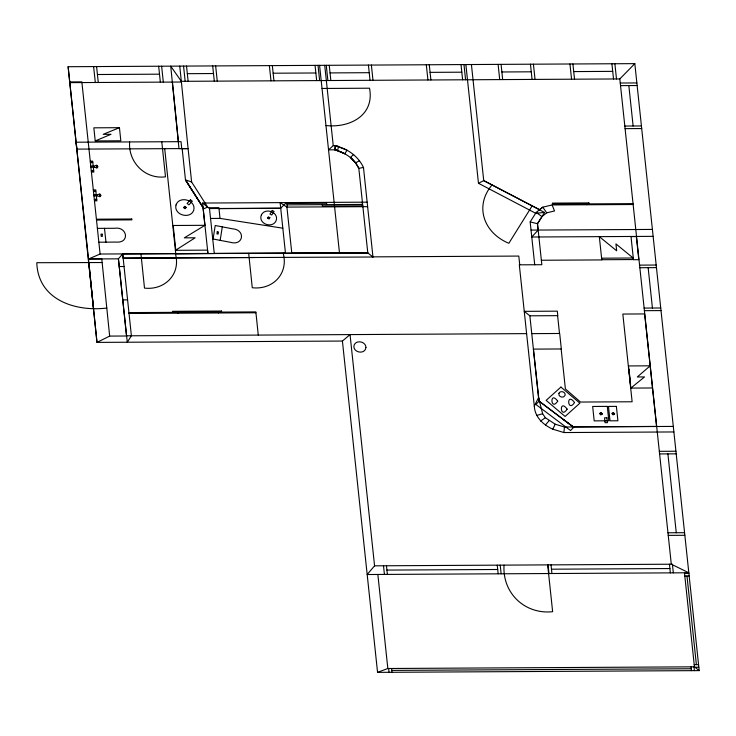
<?xml version="1.0" encoding="UTF-8"?>
<svg xmlns="http://www.w3.org/2000/svg" width="736" height="736" viewBox="0 0 736 736"><rect width="100%" height="100%" fill="white"/><g stroke="black" fill="none" stroke-linecap="round" stroke-linejoin="round"><path stroke-width="1.1" d="M291.778 252.982L367.788 252.88L358.818 168.332C354.366 158.58 344.963 152.619 334.926 149.804L335.092 145.654L338.45 146.381L337.695 150.402L334.926 149.804L335.561 145.645L338.339 146.703C349.214 149.785 358.634 157.136 363.474 167.458L372.968 257.011L123.142 258.06L122.71 253.902L367.788 252.88L372.968 257.011M673.882 431.949L563.905 432.547L564.438 427.009L555.238 424.212L545.367 417.708L542.634 413.752L538.55 397.67L529.865 315.808L524.244 311.346L557.318 311.162L557.796 315.661L529.865 315.808M220.165 240.359L213.09 238.998L215.225 225.492L232.429 228.804C245.898 229.604 243.607 246.302 230.304 242.273L220.165 240.359L222.3 226.854M465.879 64.547L478.474 183.292L483.727 180.614L539.626 209.659L542.791 207.166L552.101 204.948L554.539 210.965L546.719 212.824L542 216.568L537.482 223.716L541.834 264.712L519.312 264.831L534.299 406.079C534.842 417.174 543.251 424.874 552.773 429.171L555.238 424.212M534.299 406.079L538.55 397.67L539.396 401.442M344.862 153.723L347.024 150.172L335.561 145.645L333.242 145.664L328.541 149.84L335.726 149.804L344.862 153.732L334.926 149.804M492.025 184.957C473.901 206.503 484.113 233.091 508.843 243.294L529.561 210.045M529.561 210.045L532.11 205.951M534.713 264.748L530.168 221.913L535.652 213.247L544.585 212.483L537.482 223.716L538.044 230.055M374.569 565.828L367.181 574.522L688.822 572.774L671.296 564.208L619.822 78.945L634.818 63.636L699.2 670.616L377.559 672.364L342.415 341.053L350.042 334.595L374.569 565.828L672.41 564.208L673.33 572.856M545.505 424.902L549.139 420.624M538.154 230.046L531.769 237.01L653.136 236.348M286.433 202.593L280.701 208.168L209.493 208.555L202.584 203.053L207.938 253.552L207.506 250.139M363.474 167.458L358.818 168.332L355.525 162.849L350.492 157.366L353.666 154.468M630.835 388.093L644.534 376.933L637.293 376.97L650.192 365.82L628.48 365.939L630.835 388.093L652.538 387.973M540.564 421.066L545.367 417.708M175.49 250.314L195.132 237.792L184.331 237.848L204.948 225.317L203.007 207.488L185.472 179.897L182.151 148.589M359.472 160.779L355.525 162.849L350.548 157.375M126.61 336.002L109.655 336.094L96.986 342.396L68.117 66.718L634.818 63.636M68.117 66.718L88.513 258.989L100.105 254.03L207.929 253.442M95.229 140.935L111.007 134.292L103.196 134.329L119.444 127.687L120.833 140.788L95.229 140.935L93.84 127.825L119.444 127.687M377.559 672.364L387.835 668.5L694.444 666.834L699.2 670.616M536.682 415.454L542.634 413.752M98.854 242.208L116.141 242.08C130.198 243.294 127.254 226.256 114.678 228.28L97.391 228.372M187.321 73.683L213.486 73.536M273.148 73.214L315.864 72.984M330.032 72.91L369.224 72.689M430.072 72.358L461.812 72.192M501.878 71.972L531.254 71.815M573.721 71.585L612.711 71.364M97.428 74.52L159.51 74.18M69.736 81.935L81.843 81.871L100.105 254.03M191.627 181.994L185.472 179.888L203.9 208.73L207.672 207.101L191.627 181.994L188.085 148.562L178.986 148.571L170.724 66.157L181.341 81.328L619.822 78.945M69.81 82.634L181.415 82.027L179.731 66.111M620.255 83.03L636.861 82.938M620.531 85.624L637.137 85.532M322.037 88.467L369.527 88.21C374.808 115.488 349.545 128.174 325.965 125.534M624.818 126.049L641.424 125.957M625.094 128.644L641.7 128.552M188.085 148.562L76.857 149.123L76.13 142.204L181.028 141.671L181.755 148.589L188.085 148.562L181.341 81.328M90.261 161.156L92.672 161.138L93.205 166.161M90.381 162.297L92.791 162.316M90.795 166.17L94.199 166.152L96.609 165.186L97.971 166.704L96.913 168.02L94.291 167.081L90.887 167.1M91.301 170.982L93.711 170.964M91.42 172.086L93.831 172.077L93.297 167.09M93.306 189.906L95.717 189.897L96.25 194.911M93.426 191.047L95.846 191.038L93.435 191.084M93.84 194.92L97.244 194.902L99.664 193.936L101.016 195.463L99.958 196.779L97.345 195.84L93.941 195.859M94.355 199.732L96.766 199.723M94.466 200.836L96.876 200.827L96.352 195.84M202.584 203.053L367.154 202.161M286.874 203.458L326.6 203.246L326.747 204.626M287.022 204.847L361.965 204.433L362.112 205.822L322.396 206.034L322.248 204.654M633.052 203.642L586.73 203.89L586.822 204.755M552.11 204.948L633.144 204.507M286.911 207.092L291.806 253.202L285.476 253.23L280.112 202.63L286.911 207.092L367.632 206.66M218.978 208.647L280.71 208.306M210.542 218.454L220.018 218.399L282.817 228.197M541.935 216.568L536.176 212.41L542.791 207.166L546.719 212.824M172.859 225.492L204.948 225.317M531.042 230.092L652.4 229.43M631.019 236.606L636.346 236.578L638.793 259.688L633.466 259.716L631 236.477M175.398 250.314L207.58 250.139M214.25 253.405L285.458 253.018M123.16 258.226L254.766 257.508M372.959 256.864L518.806 256.073L519.736 264.831M88.513 258.989L118.422 258.833L122.71 253.902L131.394 335.782L127.273 342.231L118.422 258.833L126.528 336.002M601.606 258.189L633.291 258.014M601.763 259.725L633.448 259.56M541.356 260.25L601.79 259.918L599.316 236.642L616.676 250.829L615.94 243.91L633.3 258.134M119.241 266.533L124.044 266.515M639.575 265.126L656.181 265.034M639.851 267.72L656.457 267.628M122.783 299.902L127.586 299.874M644.129 308.08L660.735 307.988M129.021 313.462L255.944 312.772M644.405 310.675L661.011 310.583M126.592 335.809L526.608 333.629M531.751 333.638L559.682 333.482L561.329 348.965L533.398 349.122L539.074 401.157L573.114 426.871L656.567 426.411L644.635 313.932L622.831 314.051L632.132 401.773L580.52 402.049L565.386 388.921L561.154 348.974M342.415 341.053L96.986 342.396L88.458 258.86L101.761 258.824L109.655 336.094M564.438 427.009L673.293 426.411M659.327 451.334L675.933 451.242M659.603 453.928L676.209 453.836M667.966 532.79L684.572 532.698M668.242 535.385L684.848 535.293M386.924 570.087L497.702 569.489M551.466 569.195L669.898 568.551M684.535 573.418L688.887 573.39M684.811 576.012L689.163 575.994M694.214 664.672L698.565 664.645M698.841 667.248L694.49 667.267L684.471 572.792M391.819 670.386L691.251 668.757M141.367 257.977L175.803 257.839M102.148 262.531L36.8 262.706C37.996 299.874 75.265 311.852 106.794 308.062M367.788 252.88L339.471 252.844L319.58 65.348M530.168 221.913L537.482 223.716M552.773 429.171L563.905 432.547M544.585 212.483L483.727 180.614L471.417 64.52M478.474 183.292L535.652 213.247M573.353 426.963L563.049 419.308M185.472 179.888L203.053 207.488M686.982 576.003L696.385 664.663M694.011 666.834L694.416 670.643M691.049 666.853L691.454 670.662M628.838 85.578L633.126 126.003M648.149 267.674L652.427 308.034M667.902 453.882L676.264 532.744M669.438 564.218L670.358 572.866M614.873 63.738L616.492 78.964M611.91 63.756L613.52 78.982M629.022 369.628L630.577 384.321M572.912 63.968L574.522 79.194M569.949 63.986L571.559 79.212M533.416 64.188L535.026 79.405M557.621 315.762L559.498 333.491M530.454 64.198L532.064 79.424M501.069 64.363L502.679 79.58M498.106 64.372L499.716 79.598M551.006 564.862L551.926 573.51M548.044 564.88L548.964 573.528M547.667 564.88L552.635 611.708C524.796 614.634 502.21 593.069 504.04 565.119M463.974 64.566L465.584 79.782M461.012 64.575L462.622 79.801M500.213 565.138L501.124 573.795M497.251 565.156L498.162 573.804M429.272 64.75L430.882 79.976M426.31 64.768L427.92 79.994M371.376 65.062L372.996 80.288M368.414 65.081L370.033 80.307M362.232 202.188L362.701 206.678M386.464 565.763L387.384 574.411M383.502 565.772L384.422 574.43M329.231 65.292L330.841 80.518M391.616 668.481L392.021 672.29M326.26 65.311L327.879 80.537M324.723 65.32L333.242 145.664M388.654 668.5L389.059 672.308M377.853 574.457L387.835 668.5M318.026 65.357L319.636 80.583M315.054 65.375L316.673 80.592M272.338 65.605L273.948 80.831M286.792 202.593L287.261 207.092M269.367 65.624L270.986 80.84M258.272 335.092L255.852 311.908L218.39 312.11L218.482 312.975M215.648 65.909L217.258 81.135M212.686 65.927L214.296 81.153M220.018 218.399L218.877 207.672L209.41 207.727L214.268 253.524L175.766 253.773L164.708 148.69M186.521 66.074L188.131 81.291M183.549 66.084L185.168 81.31M161.626 66.203L163.318 82.119M158.663 66.222L160.347 82.138M173.3 226.605L175.692 249.191M178.103 313.196L178.011 312.331L129.122 312.598L129.214 313.462M96.582 66.562L98.274 82.478M93.619 66.58L95.312 82.487M104.494 228.335L105.966 242.172M93.95 166.152L94.052 167.09M97.005 194.902L97.106 195.84M283.194 253.239C288.705 273.553 272.872 290.14 252.264 287.73L248.685 253.377M175.37 253.681C181.111 274.04 164.864 290.462 144.504 288.107L140.935 253.828M161.782 141.772L165.49 176.833C144.946 179.501 128.11 162.067 129.628 141.938M88.835 262.568L93.481 308.099M172.417 82.073L178.397 141.689M269.854 217.69L269.045 218.969L267.554 218.178L268.364 216.899L269.854 217.69M268.06 217.69L268.456 218.491L269.348 218.178L268.944 217.378L268.06 217.69M176.005 204.994C173.503 215.151 190.606 219.724 193.752 210.11C196.254 199.944 179.152 195.371 176.005 204.994M557.722 401.129C550.583 411.976 549.47 389.933 557.722 401.129M217.267 231.739L216.927 233.882L218.123 234.112L218.463 231.969L217.267 231.739M558.946 393.282C557.741 396.768 563.574 398.71 564.963 395.508A3.275 2.778 16 0 0 564.291 392.693C562.865 391.23 559.811 391.221 558.946 393.282M567.162 409.133C560.032 419.989 558.9 397.946 567.162 409.133M574.531 402.509C567.493 413.384 566.085 391.294 574.531 402.509M186.272 207.451L185.104 208.73L183.531 207.598L184.699 206.31L186.272 207.451M185.693 207.478L185.012 208.214L184.12 207.561L184.791 206.834L185.693 207.478M365.93 347.447C365.332 354.494 353.933 353.059 353.86 346.49C354.458 339.443 365.856 340.878 365.93 347.447M92.672 170.458L92.524 170.973L92.672 170.458M95.717 199.208L95.579 199.723L95.717 199.208M261.4 214.857C257.775 223.569 271.98 228.933 275.972 221.058C279.597 212.354 265.392 206.991 261.4 214.857M94.659 191.075L94.916 191.59L94.659 191.075M91.614 162.325L91.43 162.84L91.669 162.435M97.465 166.814C96.398 170.55 96.14 161.994 97.465 166.814M100.51 195.564C99.434 199.281 99.314 190.955 100.51 195.564M602.352 413.936L600.834 414.948L599.536 413.531L601.064 412.519L602.352 413.936M614.606 413.871L613.088 414.883L611.791 413.466L613.318 412.454L614.606 413.871M601.754 413.853L600.88 414.423L600.144 413.614L601.008 413.043L601.754 413.853M614.008 413.779L613.134 414.359L612.398 413.549L613.272 412.979L614.008 413.779M272.246 210.441L269.956 214.056L271.759 215.013L274.05 211.398L272.246 210.441M190.403 199.806L187.082 203.421L188.986 204.801L192.308 201.186L190.403 199.806M539.074 401.148L535.891 404.45L570.547 430.542L573.721 427.248L539.074 401.148M560.924 387.062L546.14 400.375L565.101 416.456L579.885 403.162L560.924 387.062M588.892 202.906L552.386 203.108L552.478 203.973L588.984 203.771L588.892 202.906M131.772 219.006L97.29 219.19L97.382 220.055L131.864 219.871L131.772 219.006M102.157 234.168L100.961 234.168L101.191 236.376L102.396 236.366L102.157 234.168M221.481 311.043L172.592 311.31L172.684 312.174L221.573 311.908L221.481 311.043M607.283 406.392L592.664 406.465L594.191 420.872L608.819 420.79L607.283 406.392M616.382 406.373L608.479 406.419L610.006 420.817L617.909 420.78L616.382 406.373M606.924 417.827L604.55 417.836L605.066 422.685L607.43 422.666L606.924 417.827"/></g></svg>
